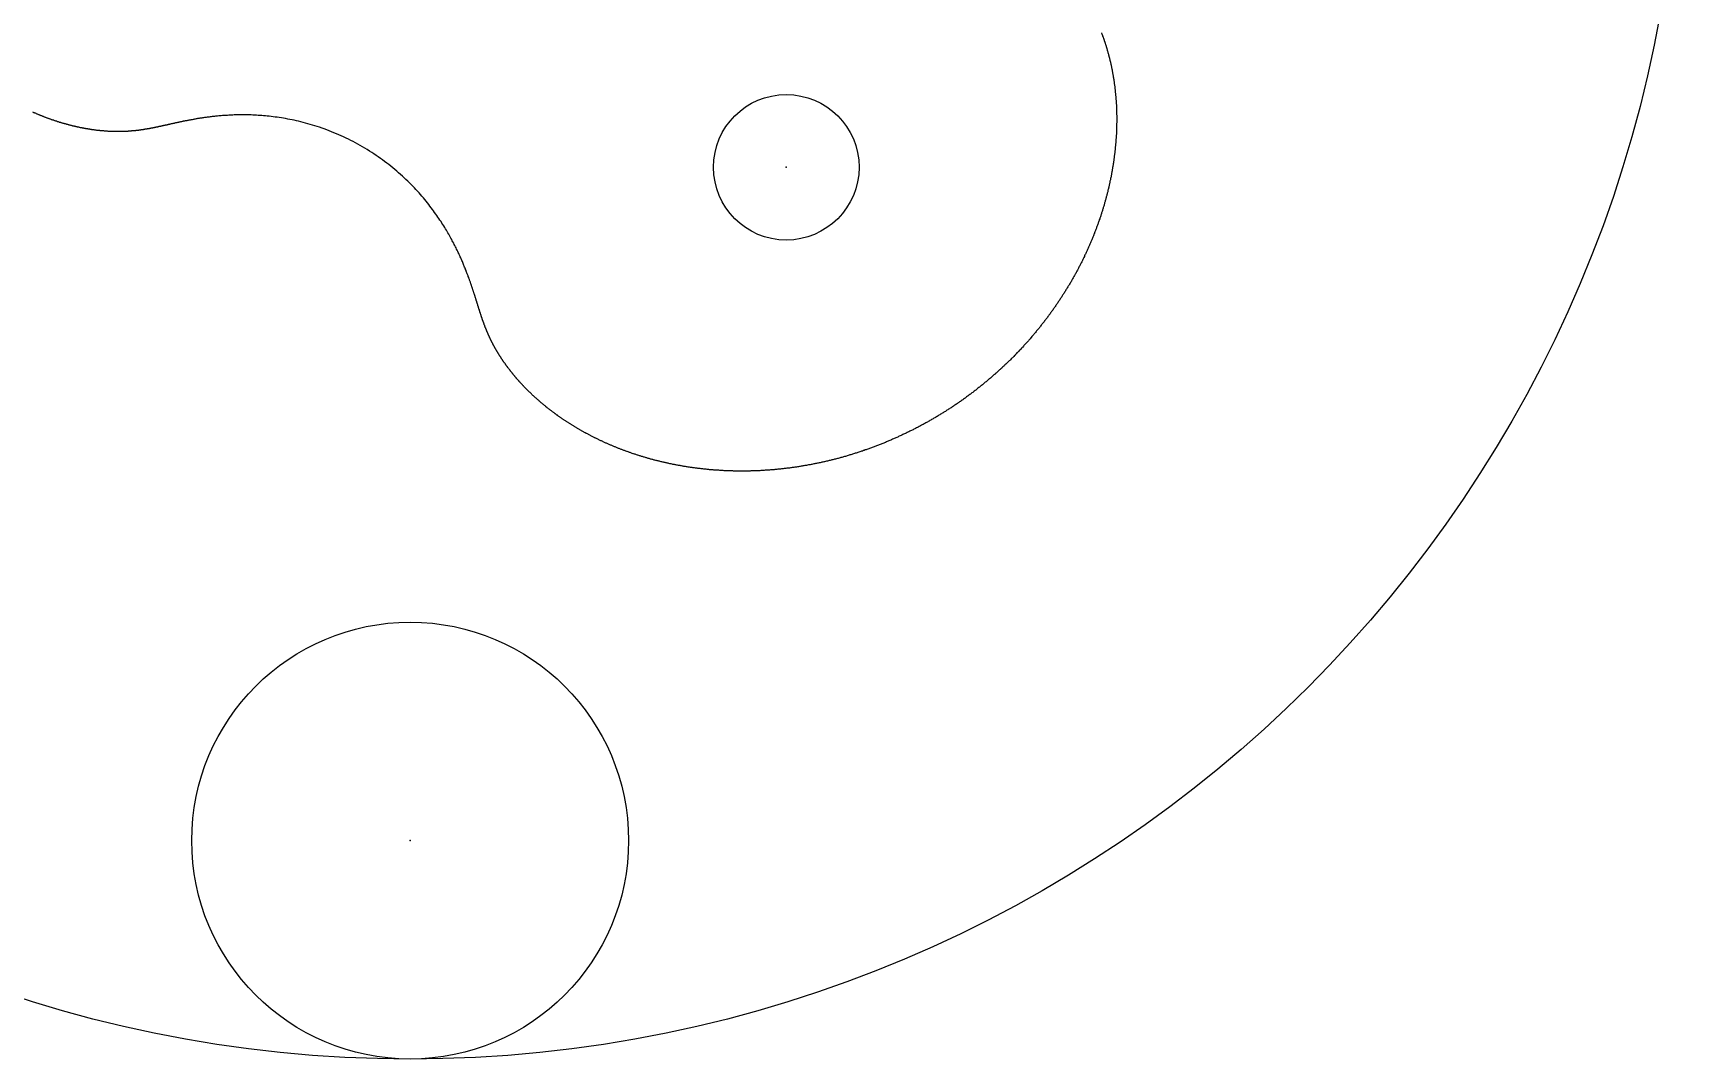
# Model space of a CAD drawing. Header units: metres. Extents: x -1 to 1, y -1 to 1.
# Drawn here: x -0.297 to 1, y -1 to -0.192 of the extents above; entities that cross this region are included whole.
import ezdxf

# ---------------------------------------------------------------- set-up
doc = ezdxf.new("R2010")
doc.units = ezdxf.units.M

msp = doc.modelspace()

# ---------------------------------------------------------------- linework, layer by layer
at = {"color": 1}
msp.add_lwpolyline([(0.5444, -0.1919), (0.5445, -0.1922), (0.5446, -0.1926), (0.5448, -0.1929), (0.5449, -0.1932), (0.545, -0.1935), (0.5451, -0.1938), (0.5452, -0.1941), (0.5453, -0.1945), (0.5455, -0.1948), (0.5456, -0.1951), (0.5457, -0.1954), (0.5458, -0.1957), (0.5459, -0.1961), (0.546, -0.1964), (0.5462, -0.1967), (0.5463, -0.1971), (0.5464, -0.1974), (0.5465, -0.1977), (0.5466, -0.1981), (0.5467, -0.1984), (0.5468, -0.1987), (0.547, -0.1991), (0.5471, -0.1994), (0.5472, -0.1997), (0.5473, -0.2001), (0.5474, -0.2004), (0.5475, -0.2008), (0.5476, -0.2011), (0.5477, -0.2015), (0.5478, -0.2018), (0.548, -0.2022), (0.5481, -0.2025), (0.5482, -0.2029), (0.5483, -0.2032), (0.5484, -0.2036), (0.5485, -0.2039), (0.5486, -0.2043), (0.5487, -0.2046), (0.5488, -0.205), (0.5489, -0.2054), (0.549, -0.2057), (0.5491, -0.2061), (0.5492, -0.2064), (0.5493, -0.2068), (0.5494, -0.2072), (0.5495, -0.2076), (0.5496, -0.2079), (0.5497, -0.2083), (0.5498, -0.2087), (0.5499, -0.209), (0.55, -0.2094), (0.5501, -0.2098), (0.5502, -0.2102), (0.5503, -0.2106), (0.5504, -0.2109), (0.5505, -0.2113), (0.5506, -0.2117), (0.5507, -0.2121), (0.5508, -0.2125), (0.5509, -0.2129), (0.551, -0.2132), (0.5511, -0.2136), (0.5512, -0.214), (0.5513, -0.2144), (0.5514, -0.2148), (0.5515, -0.2152), (0.5516, -0.2156), (0.5517, -0.216), (0.5517, -0.2164), (0.5518, -0.2168), (0.5519, -0.2172), (0.552, -0.2176), (0.5521, -0.218), (0.5522, -0.2184), (0.5523, -0.2188), (0.5523, -0.2192), (0.5524, -0.2196), (0.5525, -0.22), (0.5526, -0.2205), (0.5527, -0.2209), (0.5528, -0.2213), (0.5528, -0.2217), (0.5529, -0.2221), (0.553, -0.2225), (0.5531, -0.2229), (0.5531, -0.2234), (0.5532, -0.2238), (0.5533, -0.2242), (0.5534, -0.2246), (0.5534, -0.2251), (0.5535, -0.2255), (0.5536, -0.2259), (0.5537, -0.2263), (0.5537, -0.2268), (0.5538, -0.2272), (0.5539, -0.2276), (0.5539, -0.2281), (0.554, -0.2285), (0.5541, -0.2289), (0.5541, -0.2294), (0.5542, -0.2298), (0.5543, -0.2303), (0.5543, -0.2307), (0.5544, -0.2311), (0.5545, -0.2316), (0.5545, -0.232), (0.5546, -0.2325), (0.5546, -0.2329), (0.5547, -0.2334), (0.5548, -0.2338), (0.5548, -0.2343), (0.5549, -0.2347), (0.5549, -0.2352), (0.555, -0.2356), (0.555, -0.2361), (0.5551, -0.2366), (0.5551, -0.237), (0.5552, -0.2375), (0.5552, -0.2379), (0.5553, -0.2384), (0.5553, -0.2389), (0.5554, -0.2393), (0.5554, -0.2398), (0.5555, -0.2403), (0.5555, -0.2407), (0.5555, -0.2412), (0.5556, -0.2417), (0.5556, -0.2421), (0.5557, -0.2426), (0.5557, -0.2431), (0.5557, -0.2436), (0.5558, -0.244), (0.5558, -0.2445), (0.5559, -0.245), (0.5559, -0.2455), (0.5559, -0.2459), (0.5559, -0.2464), (0.556, -0.2469), (0.556, -0.2474), (0.556, -0.2479), (0.5561, -0.2484), (0.5561, -0.2489), (0.5561, -0.2493), (0.5561, -0.2498), (0.5562, -0.2503), (0.5562, -0.2508), (0.5562, -0.2513), (0.5562, -0.2518), (0.5562, -0.2523), (0.5563, -0.2528), (0.5563, -0.2533), (0.5563, -0.2538), (0.5563, -0.2543), (0.5563, -0.2548), (0.5563, -0.2553), (0.5563, -0.2558), (0.5563, -0.2563), (0.5564, -0.2568), (0.5564, -0.2573), (0.5564, -0.2578), (0.5564, -0.2583), (0.5564, -0.2588), (0.5564, -0.2593), (0.5564, -0.2598), (0.5564, -0.2604), (0.5564, -0.2609), (0.5564, -0.2614), (0.5564, -0.2619), (0.5564, -0.2624), (0.5564, -0.2629), (0.5563, -0.2634), (0.5563, -0.264), (0.5563, -0.2645), (0.5563, -0.265), (0.5563, -0.2655), (0.5563, -0.266), (0.5563, -0.2666), (0.5563, -0.2671), (0.5562, -0.2676), (0.5562, -0.2681), (0.5562, -0.2687), (0.5562, -0.2692), (0.5562, -0.2697), (0.5561, -0.2703), (0.5561, -0.2708), (0.5561, -0.2713), (0.5561, -0.2719), (0.556, -0.2724), (0.556, -0.2729), (0.556, -0.2735), (0.5559, -0.274), (0.5559, -0.2745), (0.5559, -0.2751), (0.5558, -0.2756), (0.5558, -0.2762), (0.5558, -0.2767), (0.5557, -0.2772), (0.5557, -0.2778), (0.5556, -0.2783), (0.5556, -0.2789), (0.5555, -0.2794), (0.5555, -0.28), (0.5554, -0.2805), (0.5554, -0.2811), (0.5553, -0.2816), (0.5553, -0.2821), (0.5552, -0.2827), (0.5552, -0.2833), (0.5551, -0.2838), (0.5551, -0.2844), (0.555, -0.2849), (0.5549, -0.2855), (0.5549, -0.286), (0.5548, -0.2866), (0.5547, -0.2871), (0.5547, -0.2877), (0.5546, -0.2882), (0.5545, -0.2888), (0.5545, -0.2894), (0.5544, -0.2899), (0.5543, -0.2905), (0.5542, -0.291), (0.5542, -0.2916), (0.5541, -0.2922), (0.554, -0.2927), (0.5539, -0.2933), (0.5538, -0.2939), (0.5538, -0.2944), (0.5537, -0.295), (0.5536, -0.2956), (0.5535, -0.2961), (0.5534, -0.2967), (0.5533, -0.2973), (0.5532, -0.2978), (0.5531, -0.2984), (0.553, -0.299), (0.5529, -0.2996), (0.5528, -0.3001), (0.5527, -0.3007), (0.5526, -0.3013), (0.5525, -0.3019), (0.5524, -0.3024), (0.5523, -0.303), (0.5522, -0.3036), (0.5521, -0.3042), (0.552, -0.3047), (0.5519, -0.3053), (0.5517, -0.3059), (0.5516, -0.3065), (0.5515, -0.3071), (0.5514, -0.3076), (0.5513, -0.3082), (0.5511, -0.3088), (0.551, -0.3094), (0.5509, -0.31), (0.5508, -0.3105), (0.5506, -0.3111), (0.5505, -0.3117), (0.5504, -0.3123), (0.5502, -0.3129), (0.5501, -0.3135), (0.55, -0.3141), (0.5498, -0.3146), (0.5497, -0.3152), (0.5495, -0.3158), (0.5494, -0.3164), (0.5493, -0.317), (0.5491, -0.3176), (0.549, -0.3182), (0.5488, -0.3188), (0.5487, -0.3194), (0.5485, -0.32), (0.5484, -0.3205), (0.5482, -0.3211), (0.548, -0.3217), (0.5479, -0.3223), (0.5477, -0.3229), (0.5476, -0.3235), (0.5474, -0.3241), (0.5472, -0.3247), (0.5471, -0.3253), (0.5469, -0.3259), (0.5467, -0.3265), (0.5465, -0.3271), (0.5464, -0.3277), (0.5462, -0.3283), (0.546, -0.3289), (0.5458, -0.3295), (0.5457, -0.3301), (0.5455, -0.3307), (0.5453, -0.3313), (0.5451, -0.3319), (0.5449, -0.3325), (0.5447, -0.3331), (0.5445, -0.3337), (0.5443, -0.3343), (0.5442, -0.3349), (0.544, -0.3355), (0.5438, -0.3361), (0.5436, -0.3367), (0.5434, -0.3373), (0.5432, -0.3379), (0.543, -0.3385), (0.5427, -0.3391), (0.5425, -0.3397), (0.5423, -0.3403), (0.5421, -0.3409), (0.5419, -0.3415), (0.5417, -0.3421), (0.5415, -0.3427), (0.5413, -0.3433), (0.541, -0.3439), (0.5408, -0.3445), (0.5406, -0.3451), (0.5404, -0.3457), (0.5401, -0.3463), (0.5399, -0.3469), (0.5397, -0.3475), (0.5395, -0.3481), (0.5392, -0.3487), (0.539, -0.3493), (0.5388, -0.3499), (0.5385, -0.3505), (0.5383, -0.3511), (0.538, -0.3517), (0.5378, -0.3523), (0.5375, -0.3529), (0.5373, -0.3535), (0.537, -0.3541), (0.5368, -0.3548), (0.5365, -0.3554), (0.5363, -0.356), (0.536, -0.3566), (0.5358, -0.3572), (0.5355, -0.3578), (0.5353, -0.3584), (0.535, -0.359), (0.5347, -0.3596), (0.5345, -0.3602), (0.5342, -0.3608), (0.5339, -0.3614), (0.5337, -0.362), (0.5334, -0.3626), (0.5331, -0.3632), (0.5328, -0.3638), (0.5326, -0.3644), (0.5323, -0.365), (0.532, -0.3656), (0.5317, -0.3662), (0.5314, -0.3668), (0.5311, -0.3675), (0.5309, -0.3681), (0.5306, -0.3687), (0.5303, -0.3693), (0.53, -0.3699), (0.5297, -0.3705), (0.5294, -0.3711), (0.5291, -0.3717), (0.5288, -0.3723), (0.5285, -0.3729), (0.5282, -0.3735), (0.5279, -0.3741), (0.5276, -0.3747), (0.5273, -0.3753), (0.5269, -0.3759), (0.5266, -0.3765), (0.5263, -0.3771), (0.526, -0.3777), (0.5257, -0.3783), (0.5254, -0.3789), (0.525, -0.3795), (0.5247, -0.3801), (0.5244, -0.3807), (0.5241, -0.3813), (0.5237, -0.3819), (0.5234, -0.3825), (0.5231, -0.3831), (0.5227, -0.3837), (0.5224, -0.3843), (0.5221, -0.3849), (0.5217, -0.3855), (0.5214, -0.3861), (0.521, -0.3867), (0.5207, -0.3873), (0.5204, -0.3879), (0.52, -0.3885), (0.5197, -0.3891), (0.5193, -0.3897), (0.519, -0.3903), (0.5186, -0.3909), (0.5182, -0.3915), (0.5179, -0.392), (0.5175, -0.3926), (0.5172, -0.3932), (0.5168, -0.3938), (0.5164, -0.3944), (0.5161, -0.395), (0.5157, -0.3956), (0.5153, -0.3962), (0.515, -0.3968), (0.5146, -0.3974), (0.5142, -0.398), (0.5138, -0.3985), (0.5135, -0.3991), (0.5131, -0.3997), (0.5127, -0.4003), (0.5123, -0.4009), (0.5119, -0.4015), (0.5115, -0.4021), (0.5112, -0.4027), (0.5108, -0.4032), (0.5104, -0.4038), (0.51, -0.4044), (0.5096, -0.405), (0.5092, -0.4056), (0.5088, -0.4062), (0.5084, -0.4067), (0.508, -0.4073), (0.5076, -0.4079), (0.5072, -0.4085), (0.5068, -0.4091), (0.5064, -0.4096), (0.506, -0.4102), (0.5055, -0.4108), (0.5051, -0.4114), (0.5047, -0.4119), (0.5043, -0.4125), (0.5039, -0.4131), (0.5035, -0.4137), (0.503, -0.4142), (0.5026, -0.4148), (0.5022, -0.4154), (0.5018, -0.416), (0.5013, -0.4165), (0.5009, -0.4171), (0.5005, -0.4177), (0.5, -0.4182), (0.4996, -0.4188), (0.4992, -0.4194), (0.4987, -0.4199), (0.4983, -0.4205), (0.4978, -0.4211), (0.4974, -0.4216), (0.497, -0.4222), (0.4965, -0.4228), (0.4961, -0.4233), (0.4956, -0.4239), (0.4952, -0.4244), (0.4947, -0.425), (0.4942, -0.4256), (0.4938, -0.4261), (0.4933, -0.4267), (0.4929, -0.4272), (0.4924, -0.4278), (0.4919, -0.4283), (0.4915, -0.4289), (0.491, -0.4295), (0.4905, -0.43), (0.4901, -0.4306), (0.4896, -0.4311), (0.4891, -0.4317), (0.4887, -0.4322), (0.4882, -0.4328), (0.4877, -0.4333), (0.4872, -0.4338), (0.4868, -0.4344), (0.4863, -0.4349), (0.4858, -0.4355), (0.4853, -0.436), (0.4848, -0.4366), (0.4843, -0.4371), (0.4838, -0.4376), (0.4833, -0.4382), (0.4829, -0.4387), (0.4824, -0.4393), (0.4819, -0.4398), (0.4814, -0.4403), (0.4809, -0.4409), (0.4804, -0.4414), (0.4799, -0.4419), (0.4794, -0.4425), (0.4789, -0.443), (0.4783, -0.4435), (0.4778, -0.444), (0.4773, -0.4446), (0.4768, -0.4451), (0.4763, -0.4456), (0.4758, -0.4461), (0.4753, -0.4467), (0.4748, -0.4472), (0.4742, -0.4477), (0.4737, -0.4482), (0.4732, -0.4487), (0.4727, -0.4493), (0.4722, -0.4498), (0.4716, -0.4503), (0.4711, -0.4508), (0.4706, -0.4513), (0.47, -0.4518), (0.4695, -0.4523), (0.469, -0.4529), (0.4684, -0.4534), (0.4679, -0.4539), (0.4674, -0.4544), (0.4668, -0.4549), (0.4663, -0.4554), (0.4658, -0.4559), (0.4652, -0.4564), (0.4647, -0.4569), (0.4641, -0.4574), (0.4636, -0.4579), (0.463, -0.4584), (0.4625, -0.4589), (0.4619, -0.4594), (0.4614, -0.4599), (0.4608, -0.4604), (0.4603, -0.4609), (0.4597, -0.4613), (0.4591, -0.4618), (0.4586, -0.4623), (0.458, -0.4628), (0.4575, -0.4633), (0.4569, -0.4638), (0.4563, -0.4643), (0.4558, -0.4647), (0.4552, -0.4652), (0.4546, -0.4657), (0.4541, -0.4662), (0.4535, -0.4667), (0.4529, -0.4671), (0.4523, -0.4676), (0.4518, -0.4681), (0.4512, -0.4686), (0.4506, -0.469), (0.45, -0.4695), (0.4495, -0.47), (0.4489, -0.4704), (0.4483, -0.4709), (0.4477, -0.4713), (0.4471, -0.4718), (0.4465, -0.4723), (0.446, -0.4727), (0.4454, -0.4732), (0.4448, -0.4736), (0.4442, -0.4741), (0.4436, -0.4746), (0.443, -0.475), (0.4424, -0.4755), (0.4418, -0.4759), (0.4412, -0.4764), (0.4406, -0.4768), (0.44, -0.4772), (0.4394, -0.4777), (0.4388, -0.4781), (0.4382, -0.4786), (0.4376, -0.479), (0.437, -0.4795), (0.4364, -0.4799), (0.4358, -0.4803), (0.4352, -0.4808), (0.4346, -0.4812), (0.4339, -0.4816), (0.4333, -0.4821), (0.4327, -0.4825), (0.4321, -0.4829), (0.4315, -0.4833), (0.4309, -0.4838), (0.4302, -0.4842), (0.4296, -0.4846), (0.429, -0.485), (0.4284, -0.4854), (0.4278, -0.4859), (0.4271, -0.4863), (0.4265, -0.4867), (0.4259, -0.4871), (0.4253, -0.4875), (0.4246, -0.4879), (0.424, -0.4883), (0.4234, -0.4887), (0.4227, -0.4891), (0.4221, -0.4895), (0.4215, -0.49), (0.4208, -0.4904), (0.4202, -0.4907), (0.4196, -0.4911), (0.4189, -0.4915), (0.4183, -0.4919), (0.4177, -0.4923), (0.417, -0.4927), (0.4164, -0.4931), (0.4157, -0.4935), (0.4151, -0.4939), (0.4144, -0.4943), (0.4138, -0.4947), (0.4131, -0.495), (0.4125, -0.4954), (0.4119, -0.4958), (0.4112, -0.4962), (0.4106, -0.4965), (0.4099, -0.4969), (0.4093, -0.4973), (0.4086, -0.4977), (0.4079, -0.498), (0.4073, -0.4984), (0.4066, -0.4988), (0.406, -0.4991), (0.4053, -0.4995), (0.4047, -0.4999), (0.404, -0.5002), (0.4033, -0.5006), (0.4027, -0.5009), (0.402, -0.5013), (0.4014, -0.5016), (0.4007, -0.502), (0.4, -0.5023), (0.3994, -0.5027), (0.3987, -0.503), (0.398, -0.5034), (0.3974, -0.5037), (0.3967, -0.5041), (0.396, -0.5044), (0.3954, -0.5047), (0.3947, -0.5051), (0.394, -0.5054), (0.3934, -0.5057), (0.3927, -0.5061), (0.392, -0.5064), (0.3913, -0.5067), (0.3907, -0.5071), (0.39, -0.5074), (0.3893, -0.5077), (0.3886, -0.508), (0.388, -0.5083), (0.3873, -0.5087), (0.3866, -0.509), (0.3859, -0.5093), (0.3852, -0.5096), (0.3846, -0.5099), (0.3839, -0.5102), (0.3832, -0.5105), (0.3825, -0.5108), (0.3818, -0.5111), (0.3811, -0.5114), (0.3805, -0.5117), (0.3798, -0.512), (0.3791, -0.5123), (0.3784, -0.5126), (0.3777, -0.5129), (0.377, -0.5132), (0.3763, -0.5135), (0.3757, -0.5138), (0.375, -0.5141), (0.3743, -0.5144), (0.3736, -0.5147), (0.3729, -0.5149), (0.3722, -0.5152), (0.3715, -0.5155), (0.3708, -0.5158), (0.3701, -0.516), (0.3694, -0.5163), (0.3687, -0.5166), (0.368, -0.5169), (0.3673, -0.5171), (0.3667, -0.5174), (0.366, -0.5177), (0.3653, -0.5179), (0.3646, -0.5182), (0.3639, -0.5184), (0.3632, -0.5187), (0.3625, -0.519), (0.3618, -0.5192), (0.3611, -0.5195), (0.3604, -0.5197), (0.3597, -0.52), (0.359, -0.5202), (0.3583, -0.5204), (0.3576, -0.5207), (0.3569, -0.5209), (0.3562, -0.5212), (0.3555, -0.5214), (0.3548, -0.5216), (0.3541, -0.5219), (0.3534, -0.5221), (0.3526, -0.5223), (0.3519, -0.5226), (0.3512, -0.5228), (0.3505, -0.523), (0.3498, -0.5232), (0.3491, -0.5235), (0.3484, -0.5237), (0.3477, -0.5239), (0.347, -0.5241), (0.3463, -0.5243), (0.3456, -0.5245), (0.3449, -0.5248), (0.3442, -0.525), (0.3435, -0.5252), (0.3428, -0.5254), (0.342, -0.5256), (0.3413, -0.5258), (0.3406, -0.526), (0.3399, -0.5262), (0.3392, -0.5264), (0.3385, -0.5266), (0.3378, -0.5268), (0.3371, -0.527), (0.3364, -0.5271), (0.3357, -0.5273), (0.335, -0.5275), (0.3342, -0.5277), (0.3335, -0.5279), (0.3328, -0.5281), (0.3321, -0.5282), (0.3314, -0.5284), (0.3307, -0.5286), (0.33, -0.5288), (0.3293, -0.5289), (0.3286, -0.5291), (0.3278, -0.5293), (0.3271, -0.5294), (0.3264, -0.5296), (0.3257, -0.5298), (0.325, -0.5299), (0.3243, -0.5301), (0.3236, -0.5302), (0.3229, -0.5304), (0.3221, -0.5305), (0.3214, -0.5307), (0.3207, -0.5308), (0.32, -0.531), (0.3193, -0.5311), (0.3186, -0.5313), (0.3179, -0.5314), (0.3172, -0.5316), (0.3164, -0.5317), (0.3157, -0.5318), (0.315, -0.532), (0.3143, -0.5321), (0.3136, -0.5322), (0.3129, -0.5324), (0.3122, -0.5325), (0.3115, -0.5326), (0.3108, -0.5327), (0.31, -0.5329), (0.3093, -0.533), (0.3086, -0.5331), (0.3079, -0.5332), (0.3072, -0.5333), (0.3065, -0.5335), (0.3058, -0.5336), (0.3051, -0.5337), (0.3043, -0.5338), (0.3036, -0.5339), (0.3029, -0.534), (0.3022, -0.5341), (0.3015, -0.5342), (0.3008, -0.5343), (0.3001, -0.5344), (0.2994, -0.5345), (0.2987, -0.5346), (0.298, -0.5347), (0.2972, -0.5348), (0.2965, -0.5348), (0.2958, -0.5349), (0.2951, -0.535), (0.2944, -0.5351), (0.2937, -0.5352), (0.293, -0.5353), (0.2923, -0.5353), (0.2916, -0.5354), (0.2909, -0.5355), (0.2902, -0.5356), (0.2895, -0.5356), (0.2888, -0.5357), (0.2881, -0.5358), (0.2873, -0.5358), (0.2866, -0.5359), (0.2859, -0.536), (0.2852, -0.536), (0.2845, -0.5361), (0.2838, -0.5361), (0.2831, -0.5362), (0.2824, -0.5362), (0.2817, -0.5363), (0.281, -0.5363), (0.2803, -0.5364), (0.2796, -0.5364), (0.2789, -0.5365), (0.2782, -0.5365), (0.2775, -0.5366), (0.2768, -0.5366), (0.2761, -0.5366), (0.2754, -0.5367), (0.2747, -0.5367), (0.274, -0.5367), (0.2733, -0.5368), (0.2726, -0.5368), (0.2719, -0.5368), (0.2712, -0.5369), (0.2705, -0.5369), (0.2698, -0.5369), (0.2691, -0.5369), (0.2684, -0.5369), (0.2677, -0.537), (0.267, -0.537), (0.2664, -0.537), (0.2657, -0.537), (0.265, -0.537), (0.2643, -0.537), (0.2636, -0.537), (0.2629, -0.537), (0.2622, -0.537), (0.2615, -0.537), (0.2608, -0.537), (0.2601, -0.537), (0.2595, -0.537), (0.2588, -0.537), (0.2581, -0.537), (0.2574, -0.537), (0.2567, -0.537), (0.256, -0.537), (0.2553, -0.537), (0.2547, -0.537), (0.254, -0.5369), (0.2533, -0.5369), (0.2526, -0.5369), (0.2519, -0.5369), (0.2512, -0.5369), (0.2506, -0.5368), (0.2499, -0.5368), (0.2492, -0.5368), (0.2485, -0.5367), (0.2479, -0.5367), (0.2472, -0.5367), (0.2465, -0.5366), (0.2458, -0.5366), (0.2452, -0.5366), (0.2445, -0.5365), (0.2438, -0.5365), (0.2431, -0.5364), (0.2425, -0.5364), (0.2418, -0.5364), (0.2411, -0.5363), (0.2405, -0.5363), (0.2398, -0.5362), (0.2391, -0.5362), (0.2385, -0.5361), (0.2378, -0.5361), (0.2371, -0.536), (0.2365, -0.5359), (0.2358, -0.5359), (0.2351, -0.5358), (0.2345, -0.5358), (0.2338, -0.5357), (0.2331, -0.5356), (0.2325, -0.5356), (0.2318, -0.5355), (0.2312, -0.5354), (0.2305, -0.5353), (0.2299, -0.5353), (0.2292, -0.5352), (0.2285, -0.5351), (0.2279, -0.535), (0.2272, -0.535), (0.2266, -0.5349), (0.2259, -0.5348), (0.2253, -0.5347), (0.2246, -0.5346), (0.224, -0.5345), (0.2233, -0.5345), (0.2227, -0.5344), (0.2221, -0.5343), (0.2214, -0.5342), (0.2208, -0.5341), (0.2201, -0.534), (0.2195, -0.5339), (0.2188, -0.5338), (0.2182, -0.5337), (0.2176, -0.5336), (0.2169, -0.5335), (0.2163, -0.5334), (0.2156, -0.5333), (0.215, -0.5332), (0.2144, -0.5331), (0.2137, -0.533), (0.2131, -0.5328), (0.2125, -0.5327), (0.2118, -0.5326), (0.2112, -0.5325), (0.2106, -0.5324), (0.21, -0.5323), (0.2093, -0.5322), (0.2087, -0.532), (0.2081, -0.5319), (0.2075, -0.5318), (0.2068, -0.5317), (0.2062, -0.5315), (0.2056, -0.5314), (0.205, -0.5313), (0.2044, -0.5312), (0.2037, -0.531), (0.2031, -0.5309), (0.2025, -0.5308), (0.2019, -0.5306), (0.2013, -0.5305), (0.2007, -0.5303), (0.2001, -0.5302), (0.1995, -0.5301), (0.1989, -0.5299), (0.1982, -0.5298), (0.1976, -0.5296), (0.197, -0.5295), (0.1964, -0.5293), (0.1958, -0.5292), (0.1952, -0.529), (0.1946, -0.5289), (0.194, -0.5287), (0.1934, -0.5286), (0.1928, -0.5284), (0.1922, -0.5283), (0.1916, -0.5281), (0.191, -0.528), (0.1905, -0.5278), (0.1899, -0.5276), (0.1893, -0.5275), (0.1887, -0.5273), (0.1881, -0.5272), (0.1875, -0.527), (0.1869, -0.5268), (0.1863, -0.5267), (0.1858, -0.5265), (0.1852, -0.5263), (0.1846, -0.5261), (0.184, -0.526), (0.1834, -0.5258), (0.1829, -0.5256), (0.1823, -0.5255), (0.1817, -0.5253), (0.1811, -0.5251), (0.1806, -0.5249), (0.18, -0.5247), (0.1794, -0.5246), (0.1789, -0.5244), (0.1783, -0.5242), (0.1777, -0.524), (0.1772, -0.5238), (0.1766, -0.5236), (0.176, -0.5234), (0.1755, -0.5233), (0.1749, -0.5231), (0.1744, -0.5229), (0.1738, -0.5227), (0.1733, -0.5225), (0.1727, -0.5223), (0.1721, -0.5221), (0.1716, -0.5219), (0.171, -0.5217), (0.1705, -0.5215), (0.1699, -0.5213), (0.1694, -0.5211), (0.1689, -0.5209), (0.1683, -0.5207), (0.1678, -0.5205), (0.1672, -0.5203), (0.1667, -0.5201), (0.1662, -0.5199), (0.1656, -0.5197), (0.1651, -0.5195), (0.1645, -0.5193), (0.164, -0.5191), (0.1635, -0.5189), (0.1629, -0.5186), (0.1624, -0.5184), (0.1619, -0.5182), (0.1614, -0.518), (0.1608, -0.5178), (0.1603, -0.5176), (0.1598, -0.5174), (0.1593, -0.5171), (0.1588, -0.5169), (0.1582, -0.5167), (0.1577, -0.5165), (0.1572, -0.5163), (0.1567, -0.516), (0.1562, -0.5158), (0.1557, -0.5156), (0.1552, -0.5154), (0.1547, -0.5151), (0.1541, -0.5149), (0.1536, -0.5147), (0.1531, -0.5145), (0.1526, -0.5142), (0.1521, -0.514), (0.1516, -0.5138), (0.1511, -0.5135), (0.1506, -0.5133), (0.1501, -0.5131), (0.1496, -0.5128), (0.1492, -0.5126), (0.1487, -0.5124), (0.1482, -0.5121), (0.1477, -0.5119), (0.1472, -0.5117), (0.1467, -0.5114), (0.1462, -0.5112), (0.1457, -0.511), (0.1453, -0.5107), (0.1448, -0.5105), (0.1443, -0.5102), (0.1438, -0.51), (0.1433, -0.5097), (0.1429, -0.5095), (0.1424, -0.5093), (0.1419, -0.509), (0.1415, -0.5088), (0.141, -0.5085), (0.1405, -0.5083), (0.1401, -0.508), (0.1396, -0.5078), (0.1391, -0.5075), (0.1387, -0.5073), (0.1382, -0.507), (0.1378, -0.5068), (0.1373, -0.5065), (0.1368, -0.5063), (0.1364, -0.506), (0.1359, -0.5058), (0.1355, -0.5055), (0.135, -0.5053), (0.1346, -0.505), (0.1341, -0.5048), (0.1337, -0.5045), (0.1333, -0.5043), (0.1328, -0.504), (0.1324, -0.5037), (0.1319, -0.5035), (0.1315, -0.5032), (0.1311, -0.503), (0.1306, -0.5027), (0.1302, -0.5025), (0.1298, -0.5022), (0.1293, -0.5019), (0.1289, -0.5017), (0.1285, -0.5014), (0.128, -0.5012), (0.1276, -0.5009), (0.1272, -0.5006), (0.1268, -0.5004), (0.1264, -0.5001), (0.1259, -0.4998), (0.1255, -0.4996), (0.1251, -0.4993), (0.1247, -0.499), (0.1243, -0.4988), (0.1239, -0.4985), (0.1235, -0.4983), (0.1231, -0.498), (0.1226, -0.4977), (0.1222, -0.4975), (0.1218, -0.4972), (0.1214, -0.4969), (0.121, -0.4966), (0.1206, -0.4964), (0.1202, -0.4961), (0.1198, -0.4958), (0.1194, -0.4956), (0.1191, -0.4953), (0.1187, -0.495), (0.1183, -0.4948), (0.1179, -0.4945), (0.1175, -0.4942), (0.1171, -0.494), (0.1167, -0.4937), (0.1163, -0.4934), (0.116, -0.4931), (0.1156, -0.4929), (0.1152, -0.4926), (0.1148, -0.4923), (0.1145, -0.492), (0.1141, -0.4918), (0.1137, -0.4915), (0.1133, -0.4912), (0.113, -0.491), (0.1126, -0.4907), (0.1122, -0.4904), (0.1119, -0.4901), (0.1115, -0.4899), (0.1112, -0.4896), (0.1108, -0.4893), (0.1104, -0.489), (0.1101, -0.4888), (0.1097, -0.4885), (0.1094, -0.4882), (0.109, -0.4879), (0.1087, -0.4877), (0.1083, -0.4874), (0.108, -0.4871), (0.1076, -0.4868), (0.1073, -0.4866), (0.1069, -0.4863), (0.1066, -0.486), (0.1062, -0.4857), (0.1059, -0.4854), (0.1056, -0.4852), (0.1052, -0.4849), (0.1049, -0.4846), (0.1046, -0.4843), (0.1042, -0.4841), (0.1039, -0.4838), (0.1036, -0.4835), (0.1032, -0.4832), (0.1029, -0.483), (0.1026, -0.4827), (0.1023, -0.4824), (0.102, -0.4821), (0.1016, -0.4818), (0.1013, -0.4816), (0.101, -0.4813), (0.1007, -0.481), (0.1004, -0.4807), (0.1001, -0.4805), (0.0997, -0.4802), (0.0994, -0.4799), (0.0991, -0.4796), (0.0988, -0.4794), (0.0985, -0.4791), (0.0982, -0.4788), (0.0979, -0.4785), (0.0976, -0.4783), (0.0973, -0.478), (0.097, -0.4777), (0.0967, -0.4774), (0.0964, -0.4771), (0.0961, -0.4769), (0.0958, -0.4766), (0.0955, -0.4763), (0.0952, -0.476), (0.095, -0.4758), (0.0947, -0.4755), (0.0944, -0.4752), (0.0941, -0.4749), (0.0938, -0.4747), (0.0935, -0.4744), (0.0933, -0.4741), (0.093, -0.4738), (0.0927, -0.4736), (0.0924, -0.4733), (0.0922, -0.473), (0.0919, -0.4728), (0.0916, -0.4725), (0.0913, -0.4722), (0.0911, -0.4719), (0.0908, -0.4717), (0.0905, -0.4714), (0.0903, -0.4711), (0.09, -0.4708), (0.0897, -0.4706), (0.0895, -0.4703), (0.0892, -0.47), (0.089, -0.4698), (0.0887, -0.4695), (0.0885, -0.4692), (0.0882, -0.4689), (0.088, -0.4687), (0.0877, -0.4684), (0.0875, -0.4681), (0.0872, -0.4679), (0.087, -0.4676), (0.0867, -0.4673), (0.0865, -0.4671), (0.0862, -0.4668), (0.086, -0.4665), (0.0857, -0.4663), (0.0855, -0.466), (0.0853, -0.4657), (0.085, -0.4655), (0.0848, -0.4652), (0.0846, -0.4649), (0.0843, -0.4647), (0.0841, -0.4644), (0.0839, -0.4641), (0.0836, -0.4639), (0.0834, -0.4636), (0.0832, -0.4633), (0.083, -0.4631), (0.0827, -0.4628), (0.0825, -0.4625), (0.0823, -0.4623), (0.0821, -0.462), (0.0819, -0.4618), (0.0816, -0.4615), (0.0814, -0.4612), (0.0812, -0.461), (0.081, -0.4607), (0.0808, -0.4605), (0.0806, -0.4602), (0.0804, -0.4599), (0.0802, -0.4597), (0.08, -0.4594), (0.0798, -0.4592), (0.0796, -0.4589), (0.0793, -0.4586), (0.0791, -0.4584), (0.0789, -0.4581), (0.0787, -0.4579), (0.0785, -0.4576), (0.0784, -0.4574), (0.0782, -0.4571), (0.078, -0.4569), (0.0778, -0.4566), (0.0776, -0.4564), (0.0774, -0.4561), (0.0772, -0.4558), (0.077, -0.4556), (0.0768, -0.4553), (0.0766, -0.4551), (0.0764, -0.4548), (0.0763, -0.4546), (0.0761, -0.4543), (0.0759, -0.4541), (0.0757, -0.4538), (0.0755, -0.4536), (0.0754, -0.4534), (0.0752, -0.4531), (0.075, -0.4529), (0.0748, -0.4526), (0.0747, -0.4524), (0.0745, -0.4521), (0.0743, -0.4519), (0.0741, -0.4516), (0.074, -0.4514), (0.0738, -0.4512), (0.0736, -0.4509), (0.0735, -0.4507), (0.0733, -0.4504), (0.0731, -0.4502), (0.073, -0.4499), (0.0728, -0.4497), (0.0727, -0.4495), (0.0725, -0.4492), (0.0723, -0.449), (0.0722, -0.4488), (0.072, -0.4485), (0.0719, -0.4483), (0.0717, -0.448), (0.0716, -0.4478), (0.0714, -0.4476), (0.0713, -0.4473), (0.0711, -0.4471), (0.071, -0.4469), (0.0708, -0.4466), (0.0707, -0.4464), (0.0705, -0.4462), (0.0704, -0.446), (0.0702, -0.4457), (0.0701, -0.4455), (0.0699, -0.4453), (0.0698, -0.445), (0.0697, -0.4448), (0.0695, -0.4446), (0.0694, -0.4443), (0.0692, -0.4441), (0.0691, -0.4439), (0.069, -0.4437), (0.0688, -0.4434), (0.0687, -0.4432), (0.0686, -0.443), (0.0684, -0.4428), (0.0683, -0.4426), (0.0682, -0.4423), (0.068, -0.4421), (0.0679, -0.4419), (0.0678, -0.4417), (0.0677, -0.4414), (0.0675, -0.4412), (0.0674, -0.441), (0.0673, -0.4408), (0.0672, -0.4406), (0.067, -0.4404), (0.0669, -0.4401), (0.0668, -0.4399), (0.0667, -0.4397), (0.0666, -0.4395), (0.0664, -0.4393), (0.0663, -0.4391), (0.0662, -0.4389), (0.0661, -0.4386), (0.066, -0.4384), (0.0659, -0.4382), (0.0657, -0.438), (0.0656, -0.4378), (0.0655, -0.4376), (0.0654, -0.4374), (0.0653, -0.4372), (0.0652, -0.437), (0.0651, -0.4367), (0.065, -0.4365), (0.0649, -0.4363), (0.0648, -0.4361), (0.0647, -0.4359), (0.0646, -0.4357), (0.0644, -0.4355), (0.0643, -0.4353), (0.0642, -0.4351), (0.0641, -0.4349), (0.064, -0.4347), (0.0639, -0.4345), (0.0638, -0.4343), (0.0637, -0.4341), (0.0636, -0.4339), (0.0635, -0.4337), (0.0634, -0.4335), (0.0633, -0.4333), (0.0632, -0.4331), (0.0631, -0.4329), (0.0631, -0.4327), (0.063, -0.4325), (0.0629, -0.4323), (0.0628, -0.4321), (0.0627, -0.4319), (0.0626, -0.4317), (0.0625, -0.4315), (0.0624, -0.4313), (0.0623, -0.4311), (0.0622, -0.4309), (0.0621, -0.4307), (0.062, -0.4305), (0.062, -0.4303), (0.0619, -0.4301), (0.0618, -0.4299), (0.0617, -0.4297), (0.0616, -0.4296), (0.0615, -0.4294), (0.0614, -0.4292), (0.0614, -0.429), (0.0613, -0.4288), (0.0612, -0.4286), (0.0611, -0.4284), (0.061, -0.4282), (0.0609, -0.428), (0.0609, -0.4278), (0.0608, -0.4276), (0.0607, -0.4274), (0.0606, -0.4273), (0.0605, -0.4271), (0.0605, -0.4269), (0.0604, -0.4267), (0.0603, -0.4265), (0.0602, -0.4263), (0.0601, -0.4261), (0.0601, -0.4259), (0.06, -0.4257), (0.0599, -0.4256), (0.0598, -0.4254), (0.0598, -0.4252), (0.0597, -0.425), (0.0596, -0.4248), (0.0595, -0.4246), (0.0595, -0.4244), (0.0594, -0.4242), (0.0593, -0.424), (0.0592, -0.4239), (0.0592, -0.4237), (0.0591, -0.4235), (0.059, -0.4233), (0.0589, -0.4231), (0.0589, -0.4229), (0.0588, -0.4227), (0.0587, -0.4225), (0.0587, -0.4223), (0.0586, -0.4222), (0.0585, -0.422), (0.0584, -0.4218), (0.0584, -0.4216), (0.0583, -0.4214), (0.0582, -0.4212), (0.0582, -0.421), (0.0581, -0.4208), (0.058, -0.4206), (0.0579, -0.4204), (0.0579, -0.4203), (0.0578, -0.4201), (0.0577, -0.4199), (0.0577, -0.4197), (0.0576, -0.4195), (0.0575, -0.4193), (0.0575, -0.4191), (0.0574, -0.4189), (0.0573, -0.4187), (0.0572, -0.4185), (0.0572, -0.4183), (0.0571, -0.4181), (0.057, -0.4179), (0.057, -0.4177), (0.0569, -0.4175), (0.0568, -0.4173), (0.0568, -0.4171), (0.0567, -0.4169), (0.0566, -0.4167), (0.0566, -0.4165), (0.0565, -0.4163), (0.0564, -0.4161), (0.0564, -0.4159), (0.0563, -0.4157), (0.0562, -0.4155), (0.0561, -0.4153), (0.0561, -0.4151), (0.056, -0.4149), (0.0559, -0.4146), (0.0559, -0.4144), (0.0558, -0.4142), (0.0557, -0.414), (0.0556, -0.4138), (0.0556, -0.4136), (0.0555, -0.4133), (0.0554, -0.4131), (0.0554, -0.4129), (0.0553, -0.4127), (0.0552, -0.4125), (0.0551, -0.4122), (0.0551, -0.412), (0.055, -0.4118), (0.0549, -0.4115), (0.0548, -0.4113), (0.0548, -0.4111), (0.0547, -0.4108), (0.0546, -0.4106), (0.0545, -0.4104), (0.0545, -0.4101), (0.0544, -0.4099), (0.0543, -0.4096), (0.0542, -0.4094), (0.0542, -0.4091), (0.0541, -0.4089), (0.054, -0.4086), (0.0539, -0.4084), (0.0538, -0.4081), (0.0538, -0.4079), (0.0537, -0.4076), (0.0536, -0.4073), (0.0535, -0.4071), (0.0534, -0.4068), (0.0533, -0.4065), (0.0532, -0.4062), (0.0532, -0.406), (0.0531, -0.4057), (0.053, -0.4054), (0.0529, -0.4051), (0.0528, -0.4048), (0.0527, -0.4045), (0.0526, -0.4042), (0.0525, -0.4039), (0.0524, -0.4036), (0.0523, -0.4033), (0.0522, -0.403), (0.0521, -0.4027), (0.052, -0.4024), (0.0519, -0.402), (0.0518, -0.4017), (0.0517, -0.4014), (0.0516, -0.4011), (0.0515, -0.4007), (0.0514, -0.4004), (0.0513, -0.4), (0.0512, -0.3997), (0.0511, -0.3993), (0.051, -0.399), (0.0509, -0.3986), (0.0507, -0.3982), (0.0506, -0.3979), (0.0505, -0.3975), (0.0504, -0.3971), (0.0502, -0.3967), (0.0501, -0.3963), (0.05, -0.3959), (0.0499, -0.3955), (0.0497, -0.3951), (0.0496, -0.3947), (0.0494, -0.3943), (0.0493, -0.3939), (0.0492, -0.3934), (0.049, -0.393), (0.0489, -0.3925), (0.0487, -0.3921), (0.0486, -0.3916), (0.0484, -0.3912), (0.0482, -0.3907), (0.0481, -0.3902), (0.0479, -0.3897), (0.0477, -0.3892), (0.0476, -0.3887), (0.0474, -0.3882), (0.0472, -0.3877), (0.047, -0.3872), (0.0468, -0.3867), (0.0467, -0.3861), (0.0465, -0.3856), (0.0463, -0.385), (0.0461, -0.3845), (0.0458, -0.3839), (0.0456, -0.3833), (0.0454, -0.3828), (0.0452, -0.3822), (0.045, -0.3816), (0.0447, -0.3809), (0.0445, -0.3803), (0.0442, -0.3797), (0.044, -0.379), (0.0437, -0.3784), (0.0435, -0.3777), (0.0432, -0.3771), (0.0429, -0.3764), (0.0426, -0.3757), (0.0424, -0.375), (0.0421, -0.3743), (0.0418, -0.3736), (0.0414, -0.3728), (0.0411, -0.3721), (0.0408, -0.3713), (0.0405, -0.3705), (0.0401, -0.3698), (0.0398, -0.369), (0.0394, -0.3682), (0.039, -0.3674), (0.0387, -0.3665), (0.0383, -0.3657), (0.0379, -0.3648), (0.0375, -0.364), (0.037, -0.3631), (0.0366, -0.3622), (0.0362, -0.3613), (0.0357, -0.3604), (0.0352, -0.3595), (0.0347, -0.3585), (0.0343, -0.3576), (0.0337, -0.3566), (0.0332, -0.3556), (0.0327, -0.3546), (0.0321, -0.3536), (0.0316, -0.3526), (0.031, -0.3516), (0.0304, -0.3505), (0.0298, -0.3495), (0.0292, -0.3484), (0.0285, -0.3473), (0.0279, -0.3462), (0.0272, -0.3451), (0.0265, -0.344), (0.0258, -0.3429), (0.025, -0.3417), (0.0243, -0.3406), (0.0235, -0.3394), (0.0227, -0.3382), (0.0219, -0.337), (0.0211, -0.3358), (0.0202, -0.3346), (0.0193, -0.3334), (0.0184, -0.3321), (0.0175, -0.3309), (0.0166, -0.3296), (0.0156, -0.3284), (0.0146, -0.3271), (0.0136, -0.3258), (0.0125, -0.3245), (0.0115, -0.3232), (0.0104, -0.3219), (0.0093, -0.3206), (0.0081, -0.3193), (0.007, -0.318), (0.0058, -0.3167), (0.0046, -0.3154), (0.0033, -0.314), (0.002, -0.3127), (0.0007, -0.3114), (-0.0006, -0.3101), (-0.0019, -0.3087), (-0.0033, -0.3074), (-0.0047, -0.3061), (-0.0061, -0.3048), (-0.0076, -0.3035), (-0.0091, -0.3022), (-0.0106, -0.3009), (-0.0121, -0.2996), (-0.0136, -0.2983), (-0.0152, -0.297), (-0.0168, -0.2957), (-0.0184, -0.2945), (-0.0201, -0.2932), (-0.0217, -0.292), (-0.0234, -0.2908), (-0.0251, -0.2896), (-0.0268, -0.2884), (-0.0286, -0.2872), (-0.0303, -0.2861), (-0.0321, -0.285), (-0.0339, -0.2839), (-0.0357, -0.2828), (-0.0375, -0.2817), (-0.0393, -0.2806), (-0.0412, -0.2796), (-0.043, -0.2786), (-0.0449, -0.2776), (-0.0468, -0.2766), (-0.0486, -0.2757), (-0.0505, -0.2748), (-0.0524, -0.2739), (-0.0543, -0.273), (-0.0562, -0.2722), (-0.0581, -0.2714), (-0.06, -0.2706), (-0.0619, -0.2698), (-0.0638, -0.269), (-0.0657, -0.2683), (-0.0676, -0.2676), (-0.0694, -0.267), (-0.0713, -0.2663), (-0.0732, -0.2657), (-0.075, -0.2651), (-0.0769, -0.2645), (-0.0787, -0.264), (-0.0806, -0.2635), (-0.0824, -0.263), (-0.0842, -0.2625), (-0.086, -0.262), (-0.0878, -0.2616), (-0.0895, -0.2612), (-0.0913, -0.2608), (-0.093, -0.2604), (-0.0947, -0.2601), (-0.0964, -0.2598), (-0.0981, -0.2595), (-0.0998, -0.2592), (-0.1014, -0.2589), (-0.1031, -0.2586), (-0.1047, -0.2584), (-0.1063, -0.2582), (-0.1079, -0.258), (-0.1094, -0.2578), (-0.1109, -0.2576), (-0.1125, -0.2575), (-0.114, -0.2573), (-0.1154, -0.2572), (-0.1169, -0.2571), (-0.1183, -0.257), (-0.1197, -0.2569), (-0.1211, -0.2568), (-0.1225, -0.2567), (-0.1239, -0.2567), (-0.1252, -0.2566), (-0.1265, -0.2566), (-0.1278, -0.2565), (-0.1291, -0.2565), (-0.1303, -0.2565), (-0.1316, -0.2565), (-0.1328, -0.2565), (-0.134, -0.2565), (-0.1352, -0.2565), (-0.1363, -0.2565), (-0.1375, -0.2566), (-0.1386, -0.2566), (-0.1397, -0.2567), (-0.1408, -0.2567), (-0.1418, -0.2567), (-0.1429, -0.2568), (-0.1439, -0.2569), (-0.1449, -0.2569), (-0.1459, -0.257), (-0.1469, -0.2571), (-0.1479, -0.2571), (-0.1488, -0.2572), (-0.1498, -0.2573), (-0.1507, -0.2574), (-0.1516, -0.2575), (-0.1525, -0.2575), (-0.1533, -0.2576), (-0.1542, -0.2577), (-0.155, -0.2578), (-0.1559, -0.2579), (-0.1567, -0.258), (-0.1575, -0.2581), (-0.1583, -0.2582), (-0.1591, -0.2583), (-0.1598, -0.2584), (-0.1606, -0.2585), (-0.1613, -0.2586), (-0.162, -0.2587), (-0.1627, -0.2588), (-0.1634, -0.2589), (-0.1641, -0.259), (-0.1648, -0.2591), (-0.1655, -0.2592), (-0.1661, -0.2593), (-0.1668, -0.2594), (-0.1674, -0.2595), (-0.168, -0.2596), (-0.1686, -0.2597), (-0.1693, -0.2598), (-0.1698, -0.2599), (-0.1704, -0.2601), (-0.171, -0.2602), (-0.1716, -0.2603), (-0.1721, -0.2604), (-0.1727, -0.2605), (-0.1732, -0.2606), (-0.1738, -0.2607), (-0.1743, -0.2608), (-0.1748, -0.2609), (-0.1753, -0.261), (-0.1758, -0.2611), (-0.1763, -0.2611), (-0.1768, -0.2612), (-0.1773, -0.2613), (-0.1777, -0.2614), (-0.1782, -0.2615), (-0.1787, -0.2616), (-0.1791, -0.2617), (-0.1795, -0.2618), (-0.18, -0.2619), (-0.1804, -0.262), (-0.1808, -0.2621), (-0.1813, -0.2622), (-0.1817, -0.2623), (-0.1821, -0.2623), (-0.1825, -0.2624), (-0.1829, -0.2625), (-0.1833, -0.2626), (-0.1837, -0.2627), (-0.184, -0.2628), (-0.1844, -0.2628), (-0.1848, -0.2629), (-0.1852, -0.263), (-0.1855, -0.2631), (-0.1859, -0.2632), (-0.1862, -0.2632), (-0.1866, -0.2633), (-0.1869, -0.2634), (-0.1873, -0.2635), (-0.1876, -0.2635), (-0.1879, -0.2636), (-0.1883, -0.2637), (-0.1886, -0.2638), (-0.1889, -0.2638), (-0.1892, -0.2639), (-0.1895, -0.264), (-0.1898, -0.264), (-0.1902, -0.2641), (-0.1905, -0.2642), (-0.1908, -0.2643), (-0.1911, -0.2643), (-0.1913, -0.2644), (-0.1916, -0.2645), (-0.1919, -0.2645), (-0.1922, -0.2646), (-0.1925, -0.2646), (-0.1928, -0.2647), (-0.193, -0.2648), (-0.1933, -0.2648), (-0.1936, -0.2649), (-0.1939, -0.2649), (-0.1941, -0.265), (-0.1944, -0.2651), (-0.1947, -0.2651), (-0.1949, -0.2652), (-0.1952, -0.2652), (-0.1954, -0.2653), (-0.1957, -0.2654), (-0.1959, -0.2654), (-0.1962, -0.2655), (-0.1964, -0.2655), (-0.1967, -0.2656), (-0.1969, -0.2656), (-0.1972, -0.2657), (-0.1974, -0.2657), (-0.1976, -0.2658), (-0.1979, -0.2658), (-0.1981, -0.2659), (-0.1983, -0.2659), (-0.1986, -0.266), (-0.1988, -0.266), (-0.199, -0.2661), (-0.1993, -0.2661), (-0.1995, -0.2662), (-0.1997, -0.2662), (-0.1999, -0.2663), (-0.2002, -0.2663), (-0.2004, -0.2664), (-0.2006, -0.2664), (-0.2008, -0.2665), (-0.201, -0.2665), (-0.2012, -0.2665), (-0.2015, -0.2666), (-0.2017, -0.2666), (-0.2019, -0.2667), (-0.2021, -0.2667), (-0.2023, -0.2668), (-0.2025, -0.2668), (-0.2027, -0.2668), (-0.203, -0.2669), (-0.2032, -0.2669), (-0.2034, -0.267), (-0.2036, -0.267), (-0.2038, -0.267), (-0.204, -0.2671), (-0.2042, -0.2671), (-0.2044, -0.2672), (-0.2046, -0.2672), (-0.2048, -0.2672), (-0.205, -0.2673), (-0.2052, -0.2673), (-0.2054, -0.2674), (-0.2056, -0.2674), (-0.2058, -0.2674), (-0.206, -0.2675), (-0.2062, -0.2675), (-0.2064, -0.2675), (-0.2066, -0.2676), (-0.2068, -0.2676), (-0.207, -0.2676), (-0.2072, -0.2677), (-0.2074, -0.2677), (-0.2076, -0.2678), (-0.2078, -0.2678), (-0.208, -0.2678), (-0.2082, -0.2679), (-0.2084, -0.2679), (-0.2086, -0.2679), (-0.2088, -0.2679), (-0.209, -0.268), (-0.2092, -0.268), (-0.2094, -0.268), (-0.2096, -0.2681), (-0.2098, -0.2681), (-0.21, -0.2681), (-0.2102, -0.2682), (-0.2104, -0.2682), (-0.2106, -0.2682), (-0.2108, -0.2683), (-0.211, -0.2683), (-0.2112, -0.2683), (-0.2114, -0.2683), (-0.2116, -0.2684), (-0.2118, -0.2684), (-0.212, -0.2684), (-0.2122, -0.2685), (-0.2124, -0.2685), (-0.2126, -0.2685), (-0.2129, -0.2685), (-0.2131, -0.2686), (-0.2133, -0.2686), (-0.2135, -0.2686), (-0.2137, -0.2686), (-0.2139, -0.2687), (-0.2141, -0.2687), (-0.2143, -0.2687), (-0.2145, -0.2688), (-0.2147, -0.2688), (-0.2149, -0.2688), (-0.2151, -0.2688), (-0.2153, -0.2688), (-0.2155, -0.2689), (-0.2157, -0.2689), (-0.2159, -0.2689), (-0.2161, -0.2689), (-0.2163, -0.269), (-0.2166, -0.269), (-0.2168, -0.269), (-0.217, -0.269), (-0.2172, -0.2691), (-0.2174, -0.2691), (-0.2176, -0.2691), (-0.2178, -0.2691), (-0.218, -0.2691), (-0.2183, -0.2692), (-0.2185, -0.2692), (-0.2187, -0.2692), (-0.2189, -0.2692), (-0.2191, -0.2692), (-0.2193, -0.2692), (-0.2196, -0.2693), (-0.2198, -0.2693), (-0.22, -0.2693), (-0.2202, -0.2693), (-0.2204, -0.2693), (-0.2207, -0.2693), (-0.2209, -0.2694), (-0.2211, -0.2694), (-0.2213, -0.2694), (-0.2216, -0.2694), (-0.2218, -0.2694), (-0.222, -0.2694), (-0.2222, -0.2695), (-0.2225, -0.2695), (-0.2227, -0.2695), (-0.2229, -0.2695), (-0.2231, -0.2695), (-0.2234, -0.2695), (-0.2236, -0.2695), (-0.2238, -0.2695), (-0.2241, -0.2696), (-0.2243, -0.2696), (-0.2245, -0.2696), (-0.2248, -0.2696), (-0.225, -0.2696), (-0.2252, -0.2696), (-0.2255, -0.2696), (-0.2257, -0.2696), (-0.226, -0.2696), (-0.2262, -0.2696), (-0.2264, -0.2696), (-0.2267, -0.2696), (-0.2269, -0.2697), (-0.2272, -0.2697), (-0.2274, -0.2697), (-0.2277, -0.2697), (-0.2279, -0.2697), (-0.2281, -0.2697), (-0.2284, -0.2697), (-0.2286, -0.2697), (-0.2289, -0.2697), (-0.2291, -0.2697), (-0.2294, -0.2697), (-0.2296, -0.2697), (-0.2299, -0.2697), (-0.2302, -0.2697), (-0.2304, -0.2697), (-0.2307, -0.2697), (-0.2309, -0.2697), (-0.2312, -0.2697), (-0.2314, -0.2697), (-0.2317, -0.2697), (-0.232, -0.2697), (-0.2322, -0.2697), (-0.2325, -0.2697), (-0.2327, -0.2697), (-0.233, -0.2697), (-0.2333, -0.2696), (-0.2335, -0.2696), (-0.2338, -0.2696), (-0.2341, -0.2696), (-0.2343, -0.2696), (-0.2346, -0.2696), (-0.2349, -0.2696), (-0.2352, -0.2696), (-0.2354, -0.2696), (-0.2357, -0.2696), (-0.236, -0.2696), (-0.2363, -0.2695), (-0.2365, -0.2695), (-0.2368, -0.2695), (-0.2371, -0.2695), (-0.2374, -0.2695), (-0.2376, -0.2695), (-0.2379, -0.2695), (-0.2382, -0.2694), (-0.2385, -0.2694), (-0.2388, -0.2694), (-0.2391, -0.2694), (-0.2394, -0.2694), (-0.2396, -0.2693), (-0.2399, -0.2693), (-0.2402, -0.2693), (-0.2405, -0.2693), (-0.2408, -0.2693), (-0.2411, -0.2692), (-0.2414, -0.2692), (-0.2417, -0.2692), (-0.242, -0.2692), (-0.2423, -0.2691), (-0.2426, -0.2691), (-0.2429, -0.2691), (-0.2432, -0.2691), (-0.2435, -0.269), (-0.2438, -0.269), (-0.2441, -0.269), (-0.2444, -0.2689), (-0.2447, -0.2689), (-0.245, -0.2689), (-0.2453, -0.2688), (-0.2456, -0.2688), (-0.2459, -0.2688), (-0.2462, -0.2687), (-0.2465, -0.2687), (-0.2468, -0.2687), (-0.2472, -0.2686), (-0.2475, -0.2686), (-0.2478, -0.2685), (-0.2481, -0.2685), (-0.2484, -0.2685), (-0.2487, -0.2684), (-0.249, -0.2684), (-0.2494, -0.2683), (-0.2497, -0.2683), (-0.25, -0.2682), (-0.2503, -0.2682), (-0.2507, -0.2682), (-0.251, -0.2681), (-0.2513, -0.2681), (-0.2516, -0.268), (-0.252, -0.268), (-0.2523, -0.2679), (-0.2526, -0.2679), (-0.2529, -0.2678), (-0.2533, -0.2677), (-0.2536, -0.2677), (-0.2539, -0.2676), (-0.2543, -0.2676), (-0.2546, -0.2675), (-0.2549, -0.2675), (-0.2553, -0.2674), (-0.2556, -0.2673), (-0.256, -0.2673), (-0.2563, -0.2672), (-0.2566, -0.2672), (-0.257, -0.2671), (-0.2573, -0.267), (-0.2577, -0.267), (-0.258, -0.2669), (-0.2584, -0.2668), (-0.2587, -0.2668), (-0.259, -0.2667), (-0.2594, -0.2666), (-0.2597, -0.2666), (-0.2601, -0.2665), (-0.2604, -0.2664), (-0.2608, -0.2663), (-0.2612, -0.2663), (-0.2615, -0.2662), (-0.2619, -0.2661), (-0.2622, -0.266), (-0.2626, -0.2659), (-0.2629, -0.2659), (-0.2633, -0.2658), (-0.2636, -0.2657), (-0.264, -0.2656), (-0.2644, -0.2655), (-0.2647, -0.2654), (-0.2651, -0.2654), (-0.2655, -0.2653), (-0.2658, -0.2652), (-0.2662, -0.2651), (-0.2666, -0.265), (-0.2669, -0.2649), (-0.2673, -0.2648), (-0.2677, -0.2647), (-0.268, -0.2646), (-0.2684, -0.2645), (-0.2688, -0.2644), (-0.2691, -0.2643), (-0.2695, -0.2642), (-0.2699, -0.2641), (-0.2703, -0.264), (-0.2706, -0.2639), (-0.271, -0.2638), (-0.2714, -0.2637), (-0.2718, -0.2636), (-0.2722, -0.2635), (-0.2725, -0.2634), (-0.2729, -0.2633), (-0.2733, -0.2632), (-0.2737, -0.2631), (-0.2741, -0.263), (-0.2745, -0.2628), (-0.2748, -0.2627), (-0.2752, -0.2626), (-0.2756, -0.2625), (-0.276, -0.2624), (-0.2764, -0.2622), (-0.2768, -0.2621), (-0.2772, -0.262), (-0.2776, -0.2619), (-0.278, -0.2618), (-0.2783, -0.2616), (-0.2787, -0.2615), (-0.2791, -0.2614), (-0.2795, -0.2612), (-0.2799, -0.2611), (-0.2803, -0.261), (-0.2807, -0.2608), (-0.2811, -0.2607), (-0.2815, -0.2606), (-0.2819, -0.2604), (-0.2823, -0.2603), (-0.2827, -0.2602), (-0.2831, -0.26), (-0.2835, -0.2599), (-0.2839, -0.2597), (-0.2843, -0.2596), (-0.2847, -0.2594), (-0.2851, -0.2593), (-0.2855, -0.2591), (-0.2859, -0.259), (-0.2864, -0.2588), (-0.2868, -0.2587), (-0.2872, -0.2585), (-0.2876, -0.2584), (-0.288, -0.2582), (-0.2884, -0.2581), (-0.2888, -0.2579), (-0.2892, -0.2577), (-0.2896, -0.2576), (-0.29, -0.2574), (-0.2905, -0.2572), (-0.2909, -0.2571), (-0.2913, -0.2569), (-0.2917, -0.2567), (-0.2921, -0.2566), (-0.2925, -0.2564), (-0.293, -0.2562), (-0.2934, -0.256), (-0.2938, -0.2559), (-0.2942, -0.2557), (-0.2946, -0.2555), (-0.2951, -0.2553), (-0.2955, -0.2552), (-0.2959, -0.255), (-0.2963, -0.2548), (-0.2967, -0.2546), (-0.2972, -0.2544)], dxfattribs=at)
at = {"color": 7}
msp.add_circle((0, 0), 1, dxfattribs=at)
at = {"color": 6}
msp.add_circle((0.2962, -0.2978), 0.0573, dxfattribs=at)
at = {"color": 4}
msp.add_circle((0, -0.828), 0.172, dxfattribs=at)
at = {"color": 3}
msp.add_point((0.2962, -0.2978), dxfattribs=at)
at = {"color": 2}
msp.add_point((0, -0.828), dxfattribs=at)

doc.saveas('drawing.dxf')
